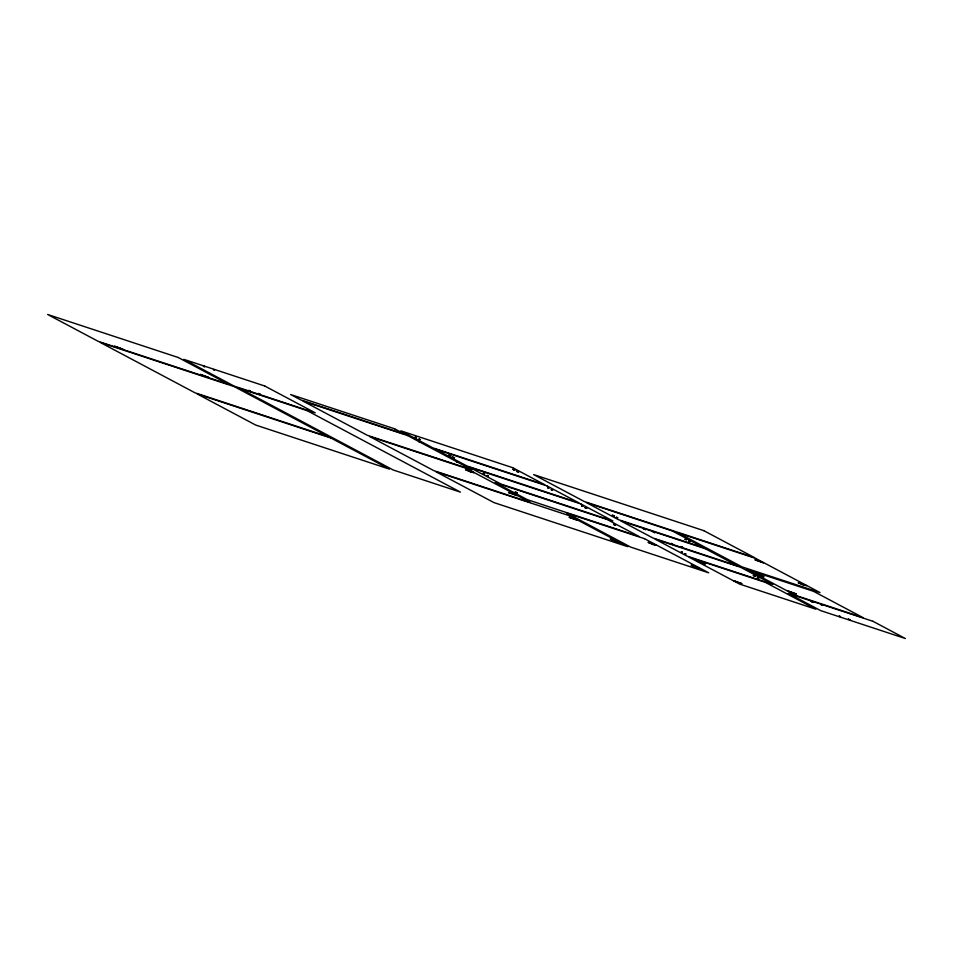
<?xml version="1.0" encoding="UTF-8"?>
<svg xmlns="http://www.w3.org/2000/svg" width="953" height="953" viewBox="0 0 953 953"><rect width="100%" height="100%" fill="white"/><g stroke="black" fill="none" stroke-linecap="round" stroke-linejoin="round"><path stroke-width="1.43" d="M114.586 346.249L122.985 349.239L114.574 346.261M577.423 520.231L569.06 517.229L577.458 520.207M652.793 544.377L656.462 545.307M705.053 563.997L696.691 560.995L700.348 561.925M755.121 559.804L763.52 562.806L755.157 559.887M656.367 545.33L648.064 542.352L653.091 544.532M258.108 393.47L260.193 394.244M448.78 455.117L450.852 455.891M452.425 457.059L454.51 457.833M513.024 469.388L515.096 470.163L514.06 469.853M516.669 471.33L518.742 472.104L516.693 471.39M515.204 492.034L517.276 492.772M517.253 492.808L515.263 492.105M643.525 528.82L645.598 529.594M811.098 601.355L813.171 602.129M509.188 492.653L508.545 492.594L516.943 495.548L509.426 492.534M456.487 461.979L457.523 462.348M741.231 583.629L742.042 583.617L733.655 580.663L741.077 583.581M470.556 471.902L465.517 469.698L473.915 472.676L470.353 471.83M695.797 567.238L699.478 568.191L691.08 565.177L695.94 567.333M314.907 405.192L314.359 404.977M377.864 438.606L378.115 438.702M372.289 424.014L372.456 424.073M419.07 442.049L419.022 441.954M435.557 457.702L435.473 457.666M802.95 584.677L806.536 585.678L798.149 582.724L803.081 584.868M759.053 574.707L755.658 573.873L764.056 576.827L759.243 574.873M614.947 541.042L618.533 542.031L610.218 539.029L615.066 541.221M415.782 437.475C418.343 438.297 413.042 436.331 415.639 437.427M419.272 439.214C416.938 438.499 422.429 440.441 419.427 439.273M203.787 366.333C206.801 367.655 201.822 365.44 203.882 366.5M213.46 369.514L214.556 370.002L213.543 369.693M548.166 487.841C546.343 487.531 551.084 488.77 548.094 487.96M551.906 489.949C554.729 490.735 548.916 488.925 551.894 489.806M249.412 390.575C246.684 389.86 252.497 391.647 249.579 390.778M487.579 475.499C485.565 475.106 490.545 476.488 487.507 475.618M681.609 546.998C684.421 547.772 678.524 545.95 681.598 546.855M758.123 577.971C760.708 578.805 755.729 576.946 757.969 577.923M681.598 551.882C679.668 551.525 684.576 552.847 681.526 552.001M685.314 553.991C687.911 554.741 683.241 553.228 685.302 553.848M821.879 605.036C824.536 605.905 819.092 603.857 821.724 604.976M839.712 616.46C842.416 617.234 837.222 615.578 839.7 616.317M685.743 539.386C682.586 538.505 689.067 540.53 685.529 539.446M689.329 541.447C692.247 542.34 686.398 540.399 689.4 541.316M582.295 506.114C585.178 506.948 579.46 505.114 582.438 506.019M671.877 543.794C674.807 544.628 669.054 542.805 672.02 543.698M449.816 455.439L450.852 455.856M449.828 455.582L448.803 455.177M452.437 457.095L454.498 457.797M616.877 517.574C620.379 518.623 613.851 516.538 617.103 517.503M643.549 528.867L644.573 529.284M483.779 473.653C487.15 474.654 481.158 472.795 484.005 473.593M259.073 393.911L260.193 394.208M812.123 601.677L813.171 602.093M812.135 601.819L811.146 601.426M514.215 469.758L513.048 469.448M644.419 529.225L645.598 529.558M457.118 462.181L457.5 462.336M259.299 393.839L258.12 393.518M700.395 561.901L705.089 563.973M200.225 374.434L208.588 377.436L200.344 374.446M788.024 591.039L796.398 594.041L788.083 591.039M584.916 507.592L586.977 508.366L584.951 507.604M612.374 515.228L614.423 516.002L612.374 515.228M613.577 524.448L615.638 525.21L613.613 524.448M653.21 532L654.997 532.715L653.246 532.012M753.358 575.541L755.407 576.315L753.394 575.552M848.265 619.152L850.326 619.926L848.301 619.164M178.187 357.482L47.65 314.478L98.183 341.341L228.72 384.345L178.187 357.482M264.696 385.989L183.81 359.341L234.343 386.191L315.229 412.84L264.696 385.989M394.613 428.79L290.641 394.53L300.826 399.95L404.799 434.199L394.613 428.79M512.69 467.685L400.844 430.839L432.841 447.85L544.675 484.684L512.69 467.685M703.719 530.618L533.632 474.582L584.296 501.516L754.383 557.553L703.719 530.618M407.539 435.533L302.947 401.07L367.441 435.354L472.033 469.805L407.539 435.533M546.796 485.816L434.961 448.97L466.958 465.981L578.793 502.815L546.796 485.816M234.104 386.549L100.303 342.472L195.008 392.803L328.797 436.879L234.104 386.549M306.902 410.529L239.715 388.395L393.22 469.996L460.406 492.117L306.902 410.529M672.187 530.904L586.417 502.636L618.402 519.647L704.184 547.904L672.187 530.904M755.765 558.434L677.809 532.751L742.042 566.892L820.009 592.575L755.765 558.434M580.913 503.946L469.079 467.101L501.064 484.112L612.898 520.957L580.913 503.946M466.172 468.304L369.561 436.486L433.794 470.627L530.404 502.457L466.172 468.304M705.232 548.678L620.534 520.779L652.924 537.992L737.622 565.891L705.232 548.678M607.049 519.456L495.215 482.611L527.2 499.61L639.034 536.456L607.049 519.456M740.815 567.38L655.045 539.124L687.03 556.123L772.812 584.38L740.815 567.38M813.612 591.36L746.437 569.227L795.731 595.434L862.918 617.568L813.612 591.36M644.466 538.671L566.511 512.988L630.743 547.129L708.71 572.824L644.466 538.671M569.715 515.835L435.914 471.747L493.964 502.6L627.753 546.677L569.715 515.835M330.917 438.011L197.128 393.934L255.678 425.05L389.467 469.126L330.917 438.011M765.319 582.343L689.162 557.255L739.683 584.106L815.851 609.205L765.319 582.343M872.96 621.296L788.25 593.397L820.64 610.611L905.35 638.522L872.96 621.296"/></g></svg>
